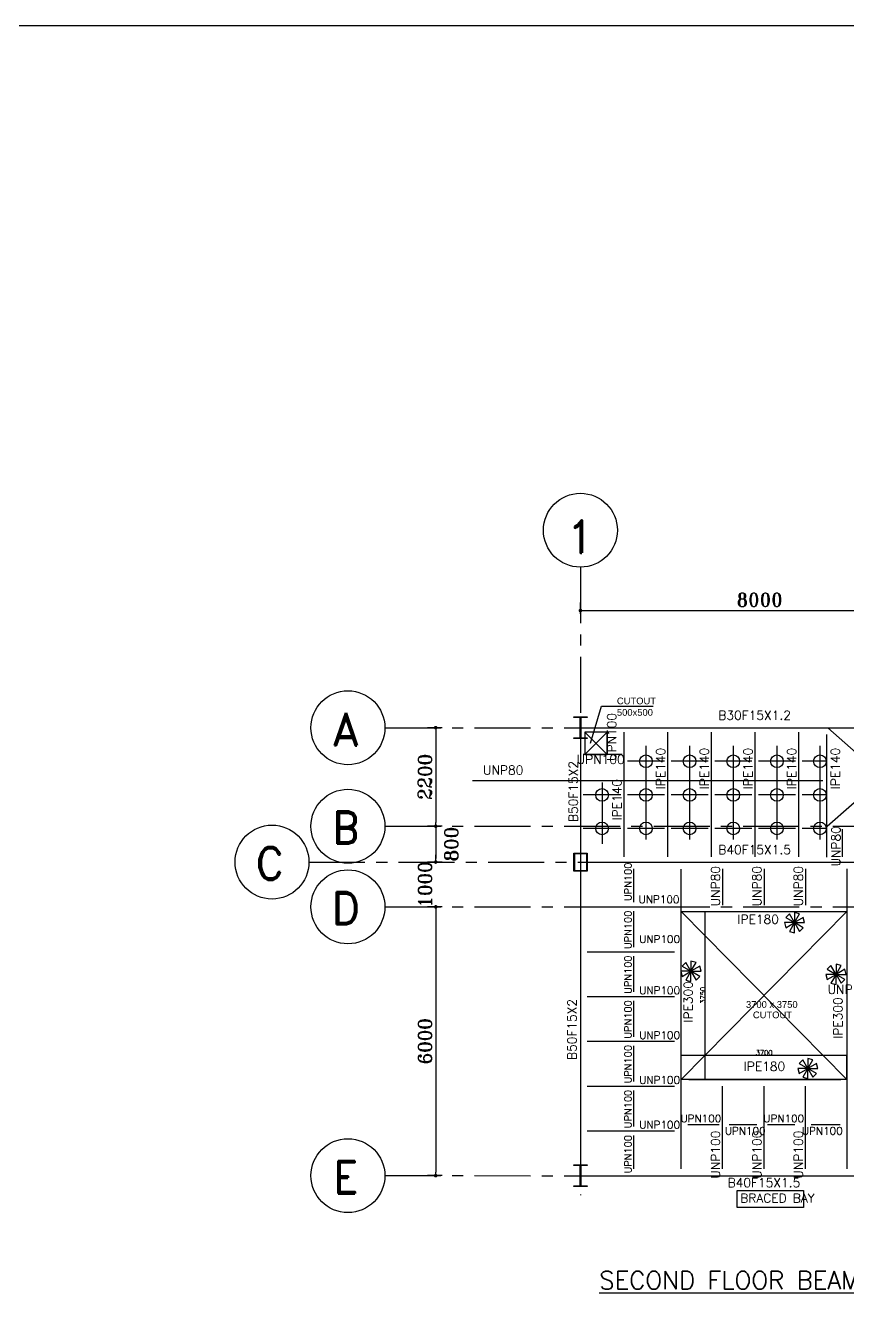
# Model space of a CAD drawing. Header units: inches. Extents: x 1387 to 2676, y -3554 to -2136.
# Drawn here: x 2531.99 to 2550.33, y -2505.82 to -2476.97 of the extents above; entities that cross this region are included whole.
import ezdxf
from ezdxf.enums import TextEntityAlignment as Align

# ---------------------------------------------------------------- set-up
doc = ezdxf.new("R2010")
doc.units = ezdxf.units.IN
doc.header["$MEASUREMENT"] = 0
for name, pattern in [('CENTER', [2, 1.25, -0.25, 0.25, -0.25]), ('DASHDOTX2', [2, 1, -0.5, 0, -0.5]), ('HIDDEN', [0.375, 0.25, -0.125])]:
    doc.linetypes.add(name, pattern=pattern)
for name, color, linetype in [('1', 1, 'Continuous'), ('3', 3, 'HIDDEN'), ('3G', 3, 'Continuous'), ('A-TEXT', 7, 'Continuous'), ('AA-IPE300', 27, 'Continuous'), ('AA_CUT OUT', 250, 'Continuous'), ('Ax', 1, 'DASHDOTX2'), ('AXE', 1, 'CENTER'), ('DIM', 8, 'Continuous'), ('MEMBER TEXT', 7, 'Continuous'), ('UPN100', 1, 'Continuous'), ('wall', 4, 'Continuous')]:
    doc.layers.add(name, color=color, linetype=linetype)
doc.styles.add('ROMAND', font='ROMAND.shx')
doc.styles.add('ROMANS', font='ROMANS')
doc.styles.add('ROMANT', font='romant')
doc.styles.get("Standard").update_dxf_attribs({"font": 'arial.ttf'})
doc.dimstyles.new('1-100', dxfattribs={"dimtxt": 0.3, "dimasz": 0.08, "dimexe": 0.18, "dimexo": 0.0625, "dimgap": 0.09, "dimtad": 1, "dimdec": 0, "dimlfac": 1000, "dimdsep": 46, "dimtxsty": 'ROMANT', "dimblk": 'DOT', "dimcen": 0.09, "dimclrd": 1, "dimclre": 1, "dimclrt": 3, "dimadec": 0, "dimazin": 0, "dimtfac": 1, "dimtdec": 0, "dimtix": 1, "dimtofl": 0, "dimtmove": 2, "dimatfit": 3, "dimldrblk": 'DOT', "dimfxl": 1, "dimtolj": 1, "dimarcsym": 0})
doc.dimstyles.new('Copy of 1-100', dxfattribs={"dimtxt": 0.2, "dimasz": 0.08, "dimexe": 0.18, "dimexo": 0.0625, "dimgap": 0.09, "dimtad": 1, "dimdec": 0, "dimlfac": 1000, "dimdsep": 46, "dimtxsty": 'ROMANT', "dimblk": 'DOT', "dimcen": 0.09, "dimclrd": 1, "dimclre": 1, "dimclrt": 3, "dimadec": 0, "dimazin": 0, "dimtfac": 1, "dimtdec": 0, "dimtix": 1, "dimtofl": 0, "dimtmove": 2, "dimatfit": 3, "dimldrblk": 'DOT', "dimfxl": 1, "dimtolj": 1, "dimarcsym": 0})
doc.dimstyles.get("Standard").update_dxf_attribs({"dimtxt": 0.25, "dimasz": 0.18, "dimexe": 0.18, "dimexo": 0.0625, "dimgap": 0.09, "dimtad": 0, "dimdec": 0, "dimlfac": 100, "dimzin": 0, "dimdsep": 46, "dimtxsty": 'Standard', "dimcen": 0.09, "dimadec": 0, "dimazin": 0, "dimtfac": 1, "dimtdec": 0, "dimtofl": 0, "dimtmove": 0, "dimatfit": 3, "dimfxl": 1, "dimtolj": 1, "dimtzin": 0, "dimarcsym": 0})

# ---------------------------------------------------------------- blocks, each defined once
blk = doc.blocks.new('DOT')
at = {"layer": 'DIM', "color": 0, "linetype": 'ByBlock'}
blk.add_line((-0.5, 0), (-1, 0), dxfattribs=at)
at = {"layer": 'DIM', "color": 0, "linetype": 'ByBlock', "const_width": 0.5}
blk.add_lwpolyline([(-0.25, 0, 1), (0.25, 0, 1)], format="xyb", close=True, dxfattribs=at)
blk = doc.blocks.new('*D2525')
at = {"color": 1, "lineweight": -2, "transparency": 16777216}
for p, q in [((-13417, 5900), (-13213, 5900)), ((-13213, 2150), (-13213, 5900)), ((-13397, 2150), (-13213, 2150))]:
    blk.add_line(p, q, dxfattribs=at)
at = {"layer": 'Defpoints', "color": 0, "transparency": 16777216}
for p in [(-13417, 5900), (-13213, 5900), (-13397, 2150)]:
    blk.add_point(p, dxfattribs=at)
at = {"color": 1, "lineweight": -2, "transparency": 16777216, "xscale": 0.08, "yscale": 0.08, "zscale": 0.08}
for p, rotation in [((-13213, 5900), 90), ((-13213, 2150), 270)]:
    blk.add_blockref('DOT', p, dxfattribs=dict(at, rotation=rotation))
at = {"color": 3, "transparency": 16777216, "insert": (-13268, 4025), "char_height": 110, "attachment_point": 5, "rotation": 90, "style": 'ROMANT'}
blk.add_mtext('\\A1;3750', dxfattribs=at)
blk = doc.blocks.new('_Dot')
at = {"layer": 'DIM', "color": 0, "lineweight": -2}
blk.add_line((-0.5, 0), (-1, 0), dxfattribs=at)
at = {"layer": 'DIM', "color": 0, "const_width": 0.5}
blk.add_lwpolyline([(-0.25, 0, 1), (0.25, 0, 1)], format="xyb", close=True, dxfattribs=at)
blk = doc.blocks.new('*D2526')
at = {"color": 1, "lineweight": -2, "transparency": 16777216}
for p, q in [((-13750, 2150), (-13750, 2691)), ((-13750, 2690), (-10050, 2690)), ((-10050, 2150), (-10050, 2691))]:
    blk.add_line(p, q, dxfattribs=at)
at = {"layer": 'Defpoints', "color": 0, "transparency": 16777216}
for p in [(-10050, 2690), (-13750, 2150), (-10050, 2150)]:
    blk.add_point(p, dxfattribs=at)
at = {"color": 1, "lineweight": -2, "transparency": 16777216, "xscale": 0.08, "yscale": 0.08, "zscale": 0.08, "rotation": 180}
blk.add_blockref('DOT', (-13750, 2690), dxfattribs=at)
at = {"color": 1, "lineweight": -2, "transparency": 16777216, "xscale": 0.08, "yscale": 0.08, "zscale": 0.08}
blk.add_blockref('DOT', (-10050, 2690), dxfattribs=at)
at = {"color": 3, "transparency": 16777216, "insert": (-11900, 2745), "char_height": 110, "attachment_point": 5, "style": 'ROMANT'}
blk.add_mtext('\\A1;3700', dxfattribs=at)
blk = doc.blocks.new('*D2527')
at = {"color": 1, "lineweight": -2, "transparency": 16777216}
for p, q in [((-6200, 2954), (-6200, 3133)), ((-3800, 3133), (-6200, 3133)), ((-3800, 2954), (-3800, 3133))]:
    blk.add_line(p, q, dxfattribs=at)
at = {"layer": 'Defpoints', "color": 0, "transparency": 16777216}
for p in [(-6200, 3133), (-6200, 2954), (-3800, 2954)]:
    blk.add_point(p, dxfattribs=at)
at = {"color": 1, "lineweight": -2, "transparency": 16777216, "xscale": 0.08, "yscale": 0.08, "zscale": 0.08, "rotation": 180}
blk.add_blockref('DOT', (-6200, 3133), dxfattribs=at)
at = {"color": 1, "lineweight": -2, "transparency": 16777216, "xscale": 0.08, "yscale": 0.08, "zscale": 0.08}
blk.add_blockref('DOT', (-3800, 3133), dxfattribs=at)
at = {"color": 3, "transparency": 16777216, "insert": (-5000, 3188), "char_height": 110, "attachment_point": 5, "style": 'ROMANT'}
blk.add_mtext('\\A1;2400', dxfattribs=at)
blk = doc.blocks.new('*D2528')
at = {"color": 1, "lineweight": -2, "transparency": 16777216}
for p, q in [((-3800, 5200), (-3960, 5200)), ((-3960, 5200), (-3960, 2800)), ((-3800, 2800), (-3960, 2800))]:
    blk.add_line(p, q, dxfattribs=at)
at = {"layer": 'Defpoints', "color": 0, "transparency": 16777216}
for p in [(-3800, 5200), (-3960, 2800), (-3800, 2800)]:
    blk.add_point(p, dxfattribs=at)
at = {"color": 1, "lineweight": -2, "transparency": 16777216, "xscale": 0.08, "yscale": 0.08, "zscale": 0.08}
for p, rotation in [((-3960, 5200), 90), ((-3960, 2800), 270)]:
    blk.add_blockref('DOT', p, dxfattribs=dict(at, rotation=rotation))
at = {"color": 3, "transparency": 16777216, "insert": (-4015, 4000), "char_height": 110, "attachment_point": 5, "rotation": 90, "style": 'ROMANT'}
blk.add_mtext('\\A1;2400', dxfattribs=at)
blk = doc.blocks.new('*D2040')
at = {"layer": 'Defpoints', "color": 0, "transparency": 16777216}
for p in [(2541.351, -2492.636), (2541.142, -2494.836), (2541.351, -2494.836)]:
    blk.add_point(p, dxfattribs=at)
at = {"layer": 'wall', "color": 1, "lineweight": -2, "transparency": 16777216}
for p, q in [((2541.288, -2492.636), (2540.962, -2492.636)), ((2541.142, -2492.716), (2541.142, -2494.756)), ((2541.288, -2494.836), (2540.962, -2494.836))]:
    blk.add_line(p, q, dxfattribs=at)
at = {"layer": 'wall', "color": 1, "lineweight": -2, "transparency": 16777216, "xscale": 0.08, "yscale": 0.08, "zscale": 0.08}
for p, rotation in [((2541.142, -2492.636), 89.999316665766), ((2541.142, -2494.836), 269.9993166657659)]:
    blk.add_blockref('DOT', p, dxfattribs=dict(at, rotation=rotation))
at = {"layer": 'wall', "color": 3, "transparency": 16777216, "insert": (2540.902, -2493.736), "char_height": 0.3, "attachment_point": 5, "rotation": 89.9993, "style": 'ROMANT'}
blk.add_mtext('\\A1;2200', dxfattribs=at)
blk = doc.blocks.new('*D2046')
at = {"layer": 'Defpoints', "color": 0, "transparency": 16777216}
for p in [(2552.372, -2490.022), (2552.372, -2490.022), (2544.372, -2490.155)]:
    blk.add_point(p, dxfattribs=at)
at = {"layer": 'wall', "color": 1, "lineweight": -2, "transparency": 16777216}
for p, q in [((2544.372, -2490.093), (2544.372, -2489.842)), ((2544.452, -2490.022), (2552.292, -2490.022)), ((2552.372, -2489.96), (2552.372, -2489.842))]:
    blk.add_line(p, q, dxfattribs=at)
at = {"layer": 'wall', "color": 1, "lineweight": -2, "transparency": 16777216, "xscale": 0.08, "yscale": 0.08, "zscale": 0.08, "rotation": 180}
blk.add_blockref('DOT', (2544.372, -2490.022), dxfattribs=at)
at = {"layer": 'wall', "color": 1, "lineweight": -2, "transparency": 16777216, "xscale": 0.08, "yscale": 0.08, "zscale": 0.08}
blk.add_blockref('DOT', (2552.372, -2490.022), dxfattribs=at)
at = {"layer": 'wall', "color": 3, "transparency": 16777216, "insert": (2548.372, -2489.782), "char_height": 0.3, "attachment_point": 5, "style": 'ROMANT'}
blk.add_mtext('\\A1;8000', dxfattribs=at)
blk = doc.blocks.new('*D2042')
at = {"layer": 'Defpoints', "color": 0, "transparency": 16777216}
for p in [(2541.351, -2494.836), (2541.142, -2495.636), (2541.351, -2495.636)]:
    blk.add_point(p, dxfattribs=at)
at = {"layer": 'wall', "color": 1, "lineweight": -2, "transparency": 16777216}
for p, q in [((2541.288, -2494.836), (2540.962, -2494.836)), ((2541.142, -2494.916), (2541.142, -2495.556)), ((2541.288, -2495.636), (2540.962, -2495.636))]:
    blk.add_line(p, q, dxfattribs=at)
at = {"layer": 'wall', "color": 1, "lineweight": -2, "transparency": 16777216, "xscale": 0.08, "yscale": 0.08, "zscale": 0.08}
for p, rotation in [((2541.142, -2494.836), 89.99837351745967), ((2541.142, -2495.636), 269.9983735174597)]:
    blk.add_blockref('DOT', p, dxfattribs=dict(at, rotation=rotation))
at = {"layer": 'wall', "color": 3, "transparency": 16777216, "insert": (2541.49, -2495.236), "char_height": 0.3, "attachment_point": 5, "rotation": 89.9984, "style": 'ROMANT'}
blk.add_mtext('\\A1;800', dxfattribs=at)
blk = doc.blocks.new('*D2043')
at = {"layer": 'Defpoints', "color": 0, "transparency": 16777216}
for p in [(2541.351, -2495.636), (2541.142, -2496.636), (2541.351, -2496.636)]:
    blk.add_point(p, dxfattribs=at)
at = {"layer": 'wall', "color": 1, "lineweight": -2, "transparency": 16777216}
for p, q in [((2541.142, -2495.556), (2541.142, -2495.476)), ((2541.288, -2495.636), (2540.962, -2495.636)), ((2541.288, -2496.636), (2540.962, -2496.636)), ((2541.142, -2496.716), (2541.142, -2496.796))]:
    blk.add_line(p, q, dxfattribs=at)
at = {"layer": 'wall', "color": 1, "lineweight": -2, "transparency": 16777216, "xscale": 0.08, "yscale": 0.08, "zscale": 0.08}
for p, rotation in [((2541.142, -2495.636), 269.9983735174825), ((2541.142, -2496.636), 89.99837351748256)]:
    blk.add_blockref('DOT', p, dxfattribs=dict(at, rotation=rotation))
at = {"layer": 'wall', "color": 3, "transparency": 16777216, "insert": (2540.902, -2496.136), "char_height": 0.3, "attachment_point": 5, "rotation": 89.9984, "style": 'ROMANT'}
blk.add_mtext('\\A1;1000', dxfattribs=at)
blk = doc.blocks.new('*D2044')
at = {"layer": 'Defpoints', "color": 0, "transparency": 16777216}
for p in [(2541.351, -2496.636), (2541.142, -2502.636), (2541.351, -2502.636)]:
    blk.add_point(p, dxfattribs=at)
at = {"layer": 'wall', "color": 1, "lineweight": -2, "transparency": 16777216}
for p, q in [((2541.288, -2496.636), (2540.962, -2496.636)), ((2541.142, -2496.716), (2541.142, -2502.556)), ((2541.288, -2502.636), (2540.962, -2502.636))]:
    blk.add_line(p, q, dxfattribs=at)
at = {"layer": 'wall', "color": 1, "lineweight": -2, "transparency": 16777216, "xscale": 0.08, "yscale": 0.08, "zscale": 0.08}
for p, rotation in [((2541.142, -2496.636), 89.99960862945764), ((2541.142, -2502.636), 269.9996086294576)]:
    blk.add_blockref('DOT', p, dxfattribs=dict(at, rotation=rotation))
at = {"layer": 'wall', "color": 3, "transparency": 16777216, "insert": (2540.902, -2499.636), "char_height": 0.3, "attachment_point": 5, "rotation": 89.9996, "style": 'ROMANT'}
blk.add_mtext('\\A1;6000', dxfattribs=at)
blk = doc.blocks.new('G$CDE41F039')
at = {"color": 1}
for p, q in [((-15900, 9900), (-15400, 9400)), ((-15400, 9900), (-15900, 9400)), ((-13750, 5900), (-10050, 2150)), ((-10050, 5900), (-13750, 2150)), ((-6199.7, 5200), (-3799.7, 2800)), ((-3799.7, 5200), (-6199.7, 2800)), ((-8100, 100), (-8600, 600)), ((-8100, 600), (-8600, 100))]:
    blk.add_line(p, q, dxfattribs=at)
at = {"color": 3}
for points in [[(-11025.2, 5535.2), (-11220, 5647.7), (-10995, 5647.7), (-11025.2, 5760.2), (-11220, 5647.7), (-11107.5, 5842.6), (-11220, 5872.7), (-11220, 5647.7), (-11332.5, 5842.6), (-11414.9, 5760.2), (-11220, 5647.7), (-11445, 5647.7), (-11414.9, 5535.2), (-11220, 5647.7), (-11332.5, 5452.9), (-11220, 5422.7), (-11220, 5647.7), (-11107.5, 5452.9), (-11025.2, 5535.2), (-11220, 5647.7), (-10995, 5647.7)], [(-13337.6, 4449), (-13532.4, 4561.5), (-13307.4, 4561.5), (-13337.6, 4674), (-13532.4, 4561.5), (-13419.9, 4756.4), (-13532.4, 4786.5), (-13532.4, 4561.5), (-13644.9, 4756.4), (-13727.3, 4674), (-13532.4, 4561.5), (-13757.4, 4561.5), (-13727.3, 4449), (-13532.4, 4561.5), (-13644.9, 4366.7), (-13532.4, 4336.5), (-13532.4, 4561.5), (-13419.9, 4366.7), (-13337.6, 4449), (-13532.4, 4561.5), (-13307.4, 4561.5)], [(-10099.8, 4381.7), (-10294.6, 4494.2), (-10069.6, 4494.2), (-10099.8, 4606.7), (-10294.6, 4494.2), (-10182.1, 4689), (-10294.6, 4719.2), (-10294.6, 4494.2), (-10407.1, 4689), (-10489.5, 4606.7), (-10294.6, 4494.2), (-10519.6, 4494.2), (-10489.5, 4381.7), (-10294.6, 4494.2), (-10407.1, 4299.3), (-10294.6, 4269.2), (-10294.6, 4494.2), (-10182.1, 4299.3), (-10099.8, 4381.7), (-10294.6, 4494.2), (-10069.6, 4494.2)], [(-10730, 2281.3), (-10924.9, 2393.8), (-10699.9, 2393.8), (-10730, 2506.3), (-10924.9, 2393.8), (-10812.4, 2588.6), (-10924.9, 2618.8), (-10924.9, 2393.8), (-11037.4, 2588.6), (-11119.8, 2506.3), (-10924.9, 2393.8), (-11149.9, 2393.8), (-11119.8, 2281.3), (-10924.9, 2393.8), (-11037.4, 2198.9), (-10924.9, 2168.8), (-10924.9, 2393.8), (-10812.4, 2198.9), (-10730, 2281.3), (-10924.9, 2393.8), (-10699.9, 2393.8)]]:
    blk.add_lwpolyline(points, dxfattribs=at)
at = {"layer": 'AA_CUT OUT', "color": 1}
for points in [[(-15400, 9900), (-15900, 9900), (-15900, 9400), (-15400, 9400)], [(-13750, 5900), (-10050, 5900), (-10050, 2150), (-13750, 2150)], [(-3799.7, 2800), (-6199.7, 2800), (-6199.7, 5200), (-3799.7, 5200)], [(-8100, 600), (-8600, 600), (-8600, 100), (-8100, 100)]]:
    blk.add_lwpolyline(points, close=True, dxfattribs=at)
at = {"color": 3}
for s, p in [('CUTOUT', (-15185.5, 10522.3)), ('500x500', (-15185.5, 10266)), ('3700 x 3750', (-12304.9, 3746.1)), ('2400 x 2400', (-5447.3, 3815.3)), ('CUTOUT', (-12150.4, 3514.5)), ('CUTOUT', (-5322.7, 3573.7)), ('CUTOUT', (-9524.1, -380.1)), ('500x500', (-9524.1, -636.4))]:
    blk.add_text(s, height=150, dxfattribs=at).set_placement(p)
for base, p1, p2, picture, middle in [((-13213.2, 5900), (-13397.1, 2150), (-13416.7, 5900), '*D2525', (-13268.3, 4025)), ((-3959.6, 2800), (-3799.7, 5200), (-3799.7, 2800), '*D2528', (-4014.6, 4000))]:
    dim = blk.add_linear_dim(base=base, p1=p1, p2=p2, angle=90, dimstyle='Copy of 1-100', override={"dimtxt": 110, "dimlfac": 1})
    dim.commit()
    dim.dimension.update_dxf_attribs({"geometry": picture, "text_midpoint": middle})
for base, p1, p2, picture, middle in [((-6199.7, 3133.3), (-3799.7, 2954.1), (-6199.7, 2954.1), '*D2527', (-4999.7, 3188.4)), ((-10050, 2690.4), (-13750, 2150), (-10050, 2150), '*D2526', (-11900, 2745.5))]:
    dim = blk.add_linear_dim(base=base, p1=p1, p2=p2, dimstyle='Copy of 1-100', override={"dimtxt": 110, "dimlfac": 1})
    dim.commit()
    dim.dimension.update_dxf_attribs({"geometry": picture, "text_midpoint": middle})
for points in [[(-15775, 9656.4), (-15526.6, 10480.1), (-14377.7, 10480.1)], [(-8366.1, 296.4), (-8567.9, -422.3), (-9716.9, -422.3)]]:
    blk.add_leader(points, dimstyle='Standard', override={"dimscale": 75}, dxfattribs=at)

msp = doc.modelspace()

# ---------------------------------------------------------------- hatches: boundary and pattern name
for points in [[(2544.36457994, -2492.41126523), (2544.35310371, -2492.41126523, 0.4144144444), (2544.36457994, -2492.42274933)], [(2544.37957994, -2492.41126523), (2544.39105616, -2492.41126523, -0.4144144444), (2544.37957994, -2492.42274933)], [(2544.36457994, -2492.86130473), (2544.35310371, -2492.86130473, -0.4144144444), (2544.36457994, -2492.84982063)], [(2544.37957994, -2492.86130473), (2544.39105616, -2492.86130473, 0.4144144444), (2544.37957994, -2492.84982063)], [(2544.36461611, -2502.41116384), (2544.35313988, -2502.41116384, 0.4144144444), (2544.36461611, -2502.42264795)], [(2544.37961611, -2502.41116384), (2544.39109234, -2502.41116384, -0.4144144444), (2544.37961611, -2502.42264795)], [(2544.36461611, -2502.86120335), (2544.35313988, -2502.86120335, -0.4144144444), (2544.36461611, -2502.84971924)], [(2544.37961611, -2502.86120335), (2544.39109234, -2502.86120335, 0.4144144444), (2544.37961611, -2502.84971924)]]:
    msp.add_hatch(color=1).paths.add_polyline_path(points)

# ---------------------------------------------------------------- linework, layer by layer
at = {"color": 96, "elevation": -0.001}
msp.add_lwpolyline([(2547.86985068, -2502.97075578), (2549.35322644, -2502.97075578), (2549.35322644, -2503.34350884), (2547.86985068, -2503.34350884)], close=True, dxfattribs=at)
at = {"layer": '1'}
msp.add_lwpolyline([(2491.35906312, -2533.60296305), (2572.62741329, -2533.60296305), (2572.62741329, -2476.96996642), (2491.35906312, -2476.96996642)], close=True, dxfattribs=at)
at = {"layer": '3G'}
for p, q in [((2544.50707293, -2495.45115927), (2544.50707289, -2495.82115927)), ((2544.52207293, -2495.45115927), (2544.52207289, -2495.82115927))]:
    msp.add_line(p, q, dxfattribs=at)
for points in [[(2544.22207994, -2492.87626523), (2544.22207994, -2492.86126523), (2544.36457994, -2492.86126523), (2544.36457994, -2492.41126523), (2544.22207994, -2492.41126523), (2544.22207994, -2492.39626523), (2544.52207994, -2492.39626523), (2544.52207994, -2492.41126523), (2544.37957994, -2492.41126523), (2544.37957994, -2492.86126523), (2544.52207994, -2492.86126523), (2544.52207994, -2492.87626523)], [(2544.22211611, -2502.87616384), (2544.22211611, -2502.86116384), (2544.36461611, -2502.86116384), (2544.36461611, -2502.41116384), (2544.22211611, -2502.41116384), (2544.22211611, -2502.39616384), (2544.52211611, -2502.39616384), (2544.52211611, -2502.41116384), (2544.37961611, -2502.41116384), (2544.37961611, -2502.86116384), (2544.52211611, -2502.86116384), (2544.52211611, -2502.87616384)]]:
    msp.add_lwpolyline(points, close=True, dxfattribs=at)
for points in [[(2544.52207289, -2495.82115927), (2544.52207295, -2495.82115927), (2544.52207295, -2495.83615927), (2544.22207295, -2495.83615927), (2544.22207295, -2495.82115927), (2544.22207295, -2495.82115927), (2544.22207293, -2495.45115927), (2544.22207293, -2495.45115927), (2544.22207293, -2495.43615927), (2544.52207293, -2495.43615927), (2544.52207293, -2495.45115927)], [(2544.50707293, -2495.45115927), (2544.23707293, -2495.45115927), (2544.23707295, -2495.82115927), (2544.50707289, -2495.82115927)]]:
    msp.add_lwpolyline(points, dxfattribs=at)
for centre, start, end in [((2544.36457994, -2492.4112731), 180.157926883, 270.157926883), ((2544.37957994, -2492.4112731), 269.842073117, 359.842073117), ((2544.37957994, -2492.4112731), 269.842073117, 359.842073117), ((2544.36457994, -2492.86129686), 89.842073117, 179.842073117), ((2544.36457994, -2492.86129686), 89.842073117, 179.842073117), ((2544.37957994, -2492.86129686), 0.157926883, 90.157926883), ((2544.37957994, -2492.86129686), 0.157926883, 90.157926883), ((2544.37957994, -2492.86129686), 0.157926883, 90.157926883), ((2544.36461611, -2502.41117171), 180.157926883, 270.157926883), ((2544.37961611, -2502.41117171), 269.842073117, 359.842073117), ((2544.37961611, -2502.41117171), 269.842073117, 359.842073117), ((2544.36461611, -2502.86119548), 89.842073117, 179.842073117), ((2544.36461611, -2502.86119548), 89.842073117, 179.842073117), ((2544.37961611, -2502.86119548), 0.157926883, 90.157926883), ((2544.37961611, -2502.86119548), 0.157926883, 90.157926883), ((2544.37961611, -2502.86119548), 0.157926883, 90.157926883)]:
    msp.add_arc(centre, 0.01147623, start, end, dxfattribs=at)
at = {"layer": 'AA-IPE300', "color": 3}
for p, q in [((2544.37207994, -2492.63626527), (2552.36852994, -2492.63626527)), ((2544.37207994, -2492.63626527), (2544.37207994, -2495.48630406)), ((2545.34707994, -2495.51776769), (2545.34707994, -2492.73626527)), ((2546.32207994, -2495.51776769), (2546.32207994, -2492.73626527)), ((2547.29707994, -2495.51776769), (2547.29707994, -2492.73626527)), ((2548.27207994, -2495.51776769), (2548.27207994, -2492.73626527)), ((2549.24707994, -2495.51776769), (2549.24707994, -2492.73626527)), ((2549.87209726, -2495.52950629), (2549.87209726, -2492.79052651)), ((2550.22207994, -2495.51776769), (2550.22207994, -2494.90340501)), ((2544.37207994, -2495.63630406), (2552.27207994, -2495.63630406)), ((2544.37207994, -2495.78630406), (2544.37207994, -2502.63626527)), ((2546.62207994, -2502.48626527), (2546.62207994, -2495.79330406)), ((2547.54707994, -2495.78630406), (2547.54707994, -2496.59920759)), ((2548.47207994, -2495.78630406), (2548.47207994, -2496.59920759)), ((2549.39707994, -2495.78630406), (2549.39707994, -2496.59920759)), ((2550.32207994, -2495.78630406), (2550.32207994, -2502.48626527)), ((2544.52207994, -2496.63626527), (2546.47207994, -2496.63626527)), ((2546.79247597, -2496.73626527), (2550.18130293, -2496.73626527)), ((2544.52207994, -2497.63626527), (2546.47207994, -2497.63626527)), ((2544.52207994, -2498.63626527), (2546.47207994, -2498.63626527)), ((2544.52207994, -2499.63626527), (2546.47207994, -2499.63626527)), ((2544.52207994, -2500.63626527), (2546.47207994, -2500.63626527)), ((2546.79247597, -2500.48626527), (2550.18130293, -2500.48626527)), ((2547.54707994, -2502.48626527), (2547.54707994, -2500.64184426)), ((2548.47207994, -2502.48626527), (2548.47207994, -2500.64184426)), ((2549.39707994, -2502.48626527), (2549.39707994, -2500.64184426)), ((2544.52207994, -2501.63626527), (2546.47207994, -2501.63626527)), ((2544.37207994, -2502.63626527), (2552.36852994, -2502.63626527))]:
    msp.add_line(p, q, dxfattribs=at)
at = {"layer": 'AA_CUT OUT', "color": 3}
for p, q in [((2549.8827629, -2494.83617027), (2552.37207994, -2492.63626527)), ((2552.37207994, -2494.83626527), (2549.898017, -2492.63626527))]:
    msp.add_line(p, q, dxfattribs=at)
at = {"layer": 'Ax', "linetype": 'Continuous', "ltscale": 0.5}
for p, q in [((2545.83443938, -2493.04419139), (2545.83443938, -2495.12966597)), ((2546.80943938, -2493.04419139), (2546.80943938, -2495.12966597)), ((2547.78443938, -2493.04419139), (2547.78443938, -2495.12966597)), ((2548.75943938, -2493.04419139), (2548.75943938, -2495.12966597)), ((2549.71727221, -2493.04419139), (2549.71727221, -2495.12966597)), ((2541.9654102, -2493.81425884), (2549.78083028, -2493.81425884)), ((2544.85394732, -2493.86033593), (2544.85394732, -2495.22718646))]:
    msp.add_line(p, q, dxfattribs=at)
for centre, radius in [((2544.37201322, -2488.22867724), 0.825), ((2539.1828265, -2492.63814555), 0.825), ((2545.83443938, -2493.38628462), 0.14161004), ((2546.80943938, -2493.38628462), 0.14161004), ((2547.78443938, -2493.38628462), 0.14161004), ((2548.75943938, -2493.38628462), 0.14161004), ((2549.71727221, -2493.38628462), 0.14161004), ((2539.1828265, -2494.83614555), 0.825), ((2544.85394732, -2494.13628462), 0.14161004), ((2545.83443938, -2494.13628462), 0.14161004), ((2546.80943938, -2494.13628462), 0.14161004), ((2547.78443938, -2494.13628462), 0.14161004), ((2548.75943938, -2494.13628462), 0.14161004), ((2549.71727221, -2494.13628462), 0.14161004), ((2537.48776845, -2495.63614555), 0.825), ((2544.85394732, -2494.88628462), 0.14161004), ((2545.83443938, -2494.88628462), 0.14161004), ((2546.80943938, -2494.88628462), 0.14161004), ((2547.78443938, -2494.88628462), 0.14161004), ((2548.75943938, -2494.88628462), 0.14161004), ((2549.71727221, -2494.88628462), 0.14161004), ((2539.1828265, -2496.63614555), 0.825), ((2539.1828265, -2502.63614555), 0.825)]:
    msp.add_circle(centre, radius, dxfattribs=at)
at = {"layer": 'AXE'}
for p, q in [((2544.37207068, -2489.05552504), (2544.37210691, -2503.07340574)), ((2540.00785549, -2492.63626527), (2563.28556794, -2492.63626527)), ((2540.00785549, -2494.83614555), (2563.28556794, -2494.83620419)), ((2538.31279745, -2495.63614555), (2563.28556794, -2495.63620419)), ((2540.00785549, -2496.63614555), (2563.28556794, -2496.63620419)), ((2540.00785549, -2502.63614555), (2563.28556794, -2502.63620419))]:
    msp.add_line(p, q, dxfattribs=at)
at = {"layer": 'UPN100', "color": 3}
for p, q in [((2544.97207994, -2492.69873292), (2544.97207994, -2493.23626527)), ((2545.30634016, -2493.23626527), (2544.43511975, -2493.23626527)), ((2546.24777489, -2493.38628462), (2545.42110387, -2493.38628462)), ((2547.22277489, -2493.38628462), (2546.39610387, -2493.38628462)), ((2548.19777489, -2493.38628462), (2547.37110387, -2493.38628462)), ((2549.17277489, -2493.38628462), (2548.34610387, -2493.38628462)), ((2549.84861016, -2493.38628462), (2549.32110387, -2493.38628462)), ((2545.27277489, -2494.13628462), (2544.43511975, -2494.13628462)), ((2546.24777489, -2494.13628462), (2545.42110387, -2494.13628462)), ((2547.22277489, -2494.13628462), (2546.39610387, -2494.13628462)), ((2548.19777489, -2494.13628462), (2547.37110387, -2494.13628462)), ((2549.17277489, -2494.13628462), (2548.34610387, -2494.13628462)), ((2549.84861016, -2494.13628462), (2549.32110387, -2494.13628462)), ((2545.27277489, -2494.88628462), (2544.43511975, -2494.88628462)), ((2546.24777489, -2494.88628462), (2545.42110387, -2494.88628462)), ((2547.22277489, -2494.88628462), (2546.39610387, -2494.88628462)), ((2548.19777489, -2494.88628462), (2547.37110387, -2494.88628462)), ((2549.17277489, -2494.88628462), (2548.34610387, -2494.88628462)), ((2549.84861016, -2494.88628462), (2549.32110387, -2494.88628462)), ((2545.56182994, -2496.53073872), (2545.56182994, -2495.78630406)), ((2545.56182994, -2497.53626527), (2545.56182994, -2496.73076885)), ((2545.56182994, -2498.53626527), (2545.56182994, -2497.73626527)), ((2545.56182994, -2499.53626527), (2545.56182994, -2498.73626527)), ((2545.56182994, -2500.53626527), (2545.56182994, -2499.73626527)), ((2545.56182994, -2501.53626527), (2545.56182994, -2500.73626527)), ((2546.76654614, -2501.49626527), (2547.46652438, -2501.49626527)), ((2547.69372343, -2501.49626527), (2548.31096882, -2501.49626527)), ((2548.54570362, -2501.49626527), (2549.15541327, -2501.49626527)), ((2549.52362869, -2501.49626527), (2550.16648588, -2501.49626527)), ((2545.56182994, -2502.48626527), (2545.56182994, -2501.73626527))]:
    msp.add_line(p, q, dxfattribs=at)

# ---------------------------------------------------------------- block references
at = {"layer": 'MEMBER TEXT', "color": 3, "ltscale": 2, "xscale": 0.001, "yscale": 0.001, "zscale": 0.001}
msp.add_blockref('G$CDE41F039', (2560.37207994, -2502.63626527), dxfattribs=at)

# ---------------------------------------------------------------- texts
at = {"color": 3, "style": 'ROMANS'}
msp.add_text('BRACED BAY', height=0.2, dxfattribs=at).set_placement((2547.9379379, -2503.23849871, -0.001))
at = {"layer": '3', "color": 3, "style": 'ROMAND'}
for s, p in [('1', (2544.37438886, -2488.36907998, 0.00000001)), ('A', (2539.13365465, -2492.66851203, 0.00000001)), ('B', (2539.13365465, -2494.86651203, 0.00000001)), ('C', (2537.43859661, -2495.66651203, 0.00000001)), ('D', (2539.13365465, -2496.66651203, 0.00000001)), ('E', (2539.13365465, -2502.66651203, 0.00000001))]:
    msp.add_text(s, height=0.7299072, dxfattribs=at).set_placement(p, align=Align.MIDDLE_CENTER)
at = {"layer": 'A-TEXT', "color": 3, "style": 'ROMANS'}
msp.add_text('%%USECOND FLOOR BEAM PLAN +10.5M', height=0.4, dxfattribs=at).set_placement((2544.79283659, -2505.17040817, 9177.40456425))
at = {"layer": 'MEMBER TEXT', "color": 3, "ltscale": 2, "style": 'ROMANS'}
for s, height, p in [('UPN100', 0.2, (2545.23074607, -2492.84349604)), ('IPE140', 0.2, (2546.32207994, -2493.54890191)), ('IPE140', 0.2, (2547.29707994, -2493.54890191)), ('IPE140', 0.2, (2548.27207994, -2493.54890191)), ('IPE140', 0.2, (2549.24707994, -2493.54890191)), ('IPE140', 0.2, (2550.22207994, -2493.54890191)), ('B50F15X2', 0.2, (2544.37207994, -2494.06128467)), ('IPE140', 0.2, (2545.34707994, -2494.24449024)), ('UNP80', 0.2, (2550.235394, -2495.28444007)), ('UPN100', 0.16, (2545.56182994, -2496.07702357)), ('UNP80', 0.2, (2547.54707994, -2496.1741106)), ('UNP80', 0.2, (2548.47207994, -2496.1741106)), ('UNP80', 0.2, (2549.39707994, -2496.1741106)), ('UPN100', 0.16, (2545.56182994, -2497.14970344)), ('UPN100', 0.16, (2545.56182994, -2498.14970344)), ('IPE300', 0.2, (2546.93715009, -2498.75661875)), ('IPE300', 0.2, (2550.27995868, -2499.11720527)), ('B50F15X2', 0.2, (2544.34509057, -2499.37188011)), ('UPN100', 0.16, (2545.56182994, -2499.14970344)), ('UPN100', 0.16, (2545.56182994, -2500.14970344)), ('UPN100', 0.16, (2545.56182994, -2501.14970344)), ('UPN100', 0.16, (2545.56182994, -2502.1588944)), ('UNP100', 0.2, (2547.54707994, -2502.16671226)), ('UNP100', 0.2, (2548.47207994, -2502.16671226)), ('UNP100', 0.2, (2549.39707994, -2502.16671226))]:
    msp.add_text(s, height=height, rotation=90, dxfattribs=at).set_placement(p, align=Align.BOTTOM_CENTER)
for s, height, p in [('B30F15X1.2', 0.2, (2548.26125854, -2492.51927228)), ('UPN100', 0.2, (2544.82422104, -2493.50513037)), ('B40F15X1.5', 0.2, (2548.26125854, -2495.51931107)), ('UNP100', 0.17, (2546.12745574, -2496.60464777)), ('IPE180', 0.2, (2548.33867415, -2497.07298998)), ('UNP100', 0.17, (2546.13950621, -2497.49291894)), ('UNP100', 0.17, (2546.13950621, -2498.6367562)), ('UNP100', 0.2, (2550.42566047, -2498.63684477)), ('UNP100', 0.17, (2546.13950621, -2499.6367562)), ('IPE180', 0.2, (2548.47967292, -2500.3567562)), ('UNP100', 0.17, (2546.13950621, -2500.6367562)), ('UPN100', 0.17, (2547.0610118, -2501.49626527)), ('UPN100', 0.17, (2548.9105118, -2501.49626527)), ('UNP100', 0.17, (2546.13950621, -2501.6367562)), ('UPN100', 0.17, (2548.0505118, -2501.77231865)), ('UPN100', 0.17, (2549.7705118, -2501.77231865)), ('B40F15X1.5', 0.2, (2548.46857572, -2502.95208787))]:
    msp.add_text(s, height=height, dxfattribs=at).set_placement(p, align=Align.BOTTOM_CENTER)
msp.add_text('UNP80', height=0.2, dxfattribs=at).set_placement((2542.64785711, -2493.58402029), align=Align.MIDDLE)

# ---------------------------------------------------------------- dimensions: what is measured, and where the dimension line sits
at = {"layer": 'wall'}
dim = msp.add_linear_dim(base=(2552.37210406, -2490.02225133), p1=(2544.37207352, -2490.15546888), p2=(2552.37210406, -2490.02225133), dimstyle='1-100', dxfattribs=at)
dim.commit()
dim.dimension.update_dxf_attribs({"geometry": '*D2046', "text_midpoint": (2548.37208879, -2489.78225133)})
for p1, p2, picture, middle in [((2541.35067202, -2492.63626527), (2541.35064578, -2494.83614813), '*D2040', (2540.90240019, -2493.73620135)), ((2541.35067417, -2495.63614813), (2541.35064578, -2496.63614813), '*D2043', (2540.90240126, -2496.1361354)), ((2541.35068676, -2496.63614893), (2541.35064578, -2502.63614813), '*D2044', (2540.90240756, -2499.63614547))]:
    dim = msp.add_aligned_dim(p1=p1, p2=p2, distance=-0.20825871, dimstyle='1-100', dxfattribs=at)
    dim.commit()
    dim.dimension.update_dxf_attribs({"geometry": picture, "text_midpoint": middle})
dim = msp.add_linear_dim(base=(2541.14238707, -2495.63614222), p1=(2541.35066849, -2494.83614893), p2=(2541.35064578, -2495.63614813), angle=269.998373517, dimstyle='1-100', dxfattribs=at)
dim.commit()
dim.dimension.update_dxf_attribs({"geometry": '*D2042', "text_midpoint": (2541.48969928, -2495.23613581), "dimtype": 161})

doc.saveas('drawing.dxf')
